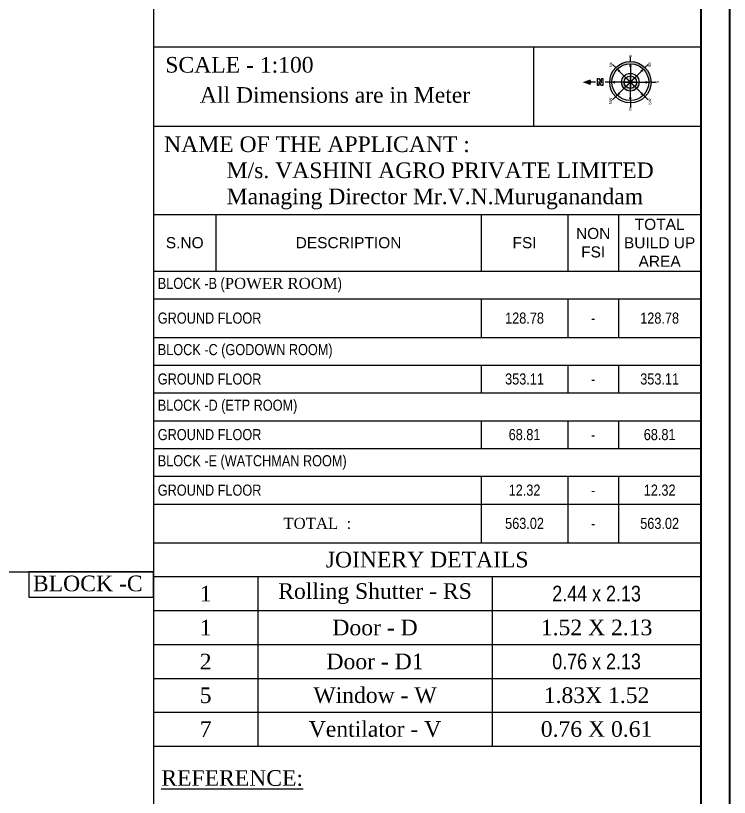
# Model space of a CAD drawing. Header units: metres. Extents: x 7359 to 7957, y 2407 to 2751.
# Drawn here: x 7932.3 to 7957.3, y 2487.24 to 2514.62 of the extents above; entities that cross this region are included whole.
import ezdxf
from ezdxf.enums import TextEntityAlignment as Align

# ---------------------------------------------------------------- set-up
doc = ezdxf.new("R2010")
doc.units = ezdxf.units.M
doc.header["$MEASUREMENT"] = 0
doc.styles.add('DIM', font='swissc.ttf')
doc.styles.add('SA', font='arial.ttf')
doc.styles.get("Standard").update_dxf_attribs({"font": 'arial.ttf', "height": 0.35})
doc.styles.add('TIMES NEW ROMAN', font='times.ttf')

# ---------------------------------------------------------------- blocks, each defined once
blk = doc.blocks.new('*T169')
at = {"color": 0, "linetype": 'ByBlock', "lineweight": -2}
for p, q in [((0, 0), (19.179, 0)), ((0, 0), (0, -7.119)), ((19.179, 0), (19.179, -7.119)), ((0, -1.185), (19.179, -1.185)), ((3.653, -1.185), (3.653, -7.119)), ((11.873, -1.185), (11.873, -7.119)), ((0, -2.375), (19.179, -2.375)), ((0, -3.565), (19.179, -3.565)), ((0, -4.75), (19.179, -4.75)), ((0, -5.934), (19.179, -5.934)), ((0, -7.119), (19.179, -7.119))]:
    blk.add_line(p, q, dxfattribs=at)
at = {"attachment_point": 5}
for s, insert, char_height, width, style in [('JOINERY DETAILS', (9.59, -0.592), 0.54798, 18.72536, 'TIMES NEW ROMAN'), ('1', (1.827, -1.78), 0.548, 3.19927, 'TIMES NEW ROMAN'), ('Rolling Shutter - RS', (7.763, -1.78), 0.54798, 7.76576, 'TIMES NEW ROMAN'), ('2.44 x 2.13', (15.526, -1.78), 0.54798, 6.85246, 'DIM'), ('1', (1.827, -2.97), 0.548, 3.19927, 'TIMES NEW ROMAN'), ('Door - D', (7.763, -2.97), 0.548, 7.76576, 'TIMES NEW ROMAN'), ('{\\fTimes New Roman|b0|i0|c0|p18;1.52 X 2.13}', (15.526, -2.97), 0.54798, 6.85246, 'DIM'), ('2', (1.827, -4.158), 0.548, 3.19927, 'TIMES NEW ROMAN'), ('0.76 x 2.13', (15.526, -4.158), 0.54798, 6.85246, 'DIM'), ('5', (1.827, -5.342), 0.548, 3.19927, 'TIMES NEW ROMAN'), ('{\\fTimes New Roman|b0|i0|c0|p18;Window - W}', (7.763, -5.342), 0.54798, 7.76576, 'DIM'), ('{\\fTimes New Roman|b0|i0|c0|p18;1.83X 1.52}', (15.526, -5.342), 0.54798, 6.85246, 'DIM'), ('7', (1.827, -6.527), 0.548, 3.19927, 'TIMES NEW ROMAN'), ('{\\fTimes New Roman|b0|i0|c0|p18;Ventilator - V}', (7.763, -6.527), 0.54798, 7.76576, 'DIM'), ('{\\fTimes New Roman|b0|i0|c0|p18;0.76 X 0.61}', (15.526, -6.527), 0.54798, 6.85246, 'DIM')]:
    blk.add_mtext(s, dxfattribs=dict(at, insert=insert, char_height=char_height, width=width, style=style))
at = {"color": 0, "insert": (7.763, -4.158), "char_height": 0.548, "width": 7.76576, "attachment_point": 5, "style": 'TIMES NEW ROMAN'}
blk.add_mtext('Door - D1', dxfattribs=at)
blk = doc.blocks.new('TOP NORTH')
at = {"linetype": 'ByBlock', "lineweight": 30}
h = blk.add_hatch(color=256, dxfattribs=at)
h.paths.add_polyline_path([(0, -0.707), (0, -0.793, 1), (0, 0.793), (0, 0.707, -1)])
h.paths.add_polyline_path([(0, 0.24), (0, 0.339, 1), (0, -0.339), (0, -0.24, -1)])
for p, q in [((0, 1.342), (0, 1.491)), ((0, 0.793), (0, 0.961)), ((-0.5, 0.5), (-0.679, 0.679)), ((0, 0.793), (0, 0.707)), ((0, -0.24), (0, 0.707)), ((0.561, 0.561), (0.679, 0.679)), ((0.17, -0.17), (-0.5, 0.5)), ((0.5, 0.5), (-0.17, -0.17)), ((0, 0.24), (0, 0.339)), ((-0.707, 0), (-0.961, 0)), ((-0.707, 0), (0.24, 0)), ((-0.5, -0.5), (0.17, 0.17)), ((0.707, 0), (-0.24, 0)), ((-0.17, 0.17), (0.5, -0.5)), ((0, 0.24), (0, -0.707)), ((0.793, 0), (0.961, 0)), ((0, -0.24), (0, -0.339)), ((-0.5, -0.5), (-0.679, -0.679)), ((0.561, -0.561), (0.679, -0.679)), ((0, -0.793), (0, -0.707)), ((0, -0.793), (0, -0.961))]:
    blk.add_line(p, q, dxfattribs=at)
blk.add_lwpolyline([(-0.024, 1.105), (0.136, 1.105), (0.136, 1.051), (-0.131, 1.051), (-0.131, 1.105), (0.029, 1.212), (-0.131, 1.212), (-0.131, 1.265), (0.136, 1.265), (0.136, 1.212)], close=True, dxfattribs=at)
for radius in [0.793, 0.707, 0.339, 0.24]:
    blk.add_circle((0, 0), radius, dxfattribs=at)
for points in [[(0, 1.83), (-0.106, 1.533), (0, 1.491)], [(0, 1.491), (0.106, 1.533), (0, 1.83)], [(0, 0.707), (0.057, 0.593), (-0.057, 0.593)], [(-0.5, 0.5), (-0.38, 0.46), (-0.46, 0.38)], [(0.5, 0.5), (0.46, 0.38), (0.38, 0.46)], [(-0.707, 0), (-0.593, 0.057), (-0.593, -0.057)], [(0.707, 0), (0.593, -0.057), (0.593, 0.057)], [(-0.5, -0.5), (-0.46, -0.38), (-0.38, -0.46)], [(0, -0.707), (-0.057, -0.593), (0.057, -0.593)], [(0.5, -0.5), (0.38, -0.46), (0.46, -0.38)]]:
    blk.add_solid(points, dxfattribs=at)
at = {"linetype": 'ByBlock', "lineweight": 30, "style": 'SA'}
for s, p in [('NW', (-0.719, 0.708)), ('NE', (0.676, 0.703)), ('W', (-1.027, -0.055)), ('E', (1.01, -0.053)), ('SW', (-0.745, -0.807)), ('SE', (0.672, -0.794)), ('S', (0.002, -1.084))]:
    blk.add_text(s, height=0.109, dxfattribs=at).set_placement(p, align=Align.CENTER)
blk = doc.blocks.new('*T143')
at = {"color": 0, "linetype": 'ByBlock', "lineweight": -2}
for p, q in [((0, 0), (19.179, 0)), ((0, 0), (0, -11.505)), ((2.19, 0), (2.19, -1.99)), ((11.48, 0), (11.48, -1.99)), ((14.524, 0), (14.524, -1.99)), ((16.292, 0), (16.292, -1.99)), ((19.179, 0), (19.179, -11.505)), ((0, -1.99), (19.179, -1.99)), ((0, -2.963), (19.179, -2.963)), ((11.48, -2.963), (11.48, -4.309)), ((14.524, -2.963), (14.524, -4.309)), ((16.292, -2.963), (16.292, -4.309)), ((0, -4.309), (19.179, -4.309)), ((0, -5.282), (19.179, -5.282)), ((11.48, -5.282), (11.48, -6.256)), ((14.524, -5.282), (14.524, -6.256)), ((16.292, -5.282), (16.292, -6.256)), ((0, -6.256), (19.179, -6.256)), ((0, -7.229), (19.179, -7.229)), ((11.48, -7.229), (11.48, -8.203)), ((14.524, -7.229), (14.524, -8.203)), ((16.292, -7.229), (16.292, -8.203)), ((0, -8.203), (19.179, -8.203)), ((0, -9.176), (19.179, -9.176)), ((11.48, -9.176), (11.48, -11.505)), ((14.524, -9.176), (14.524, -11.505)), ((16.292, -9.176), (16.292, -11.505)), ((0, -10.15), (19.179, -10.15)), ((0, -11.505), (19.179, -11.505))]:
    blk.add_line(p, q, dxfattribs=at)
at = {"color": 0, "lineweight": 9, "attachment_point": 5}
for s, insert, char_height, width in [('TOTAL BUILD UP AREA', (17.736, -0.995), 0.38819, 2.58647), ('NON FSI', (15.408, -0.995), 0.3882, 1.46798), ('S.NO', (1.095, -0.995), 0.3882, 1.889), ('DESCRIPTION', (6.835, -0.995), 0.38819, 8.98967), ('FSI ', (13.002, -0.995), 0.3882, 2.74308)]:
    blk.add_mtext(s, dxfattribs=dict(at, insert=insert, char_height=char_height, width=width))
at = {"color": 0, "lineweight": 9, "style": 'DIM'}
for s, insert, char_height, width, attachment_point in [('BLOCK -B ({\\fTimes New Roman|b0|i0|c0|p18;\\C256;POWER ROOM})', (0.15, -2.476), 0.38819, 18.87867, 4), ('GROUND FLOOR', (0.15, -3.636), 0.38819, 11.17929, 4), ('128.78', (13.002, -3.636), 0.3882, 2.74308, 5), ('128.78', (17.736, -3.636), 0.3882, 2.58647, 5), ('-', (15.408, -3.636), 0.388, 1.46798, 5), ('BLOCK -C (GODOWN ROOM)', (0.15, -4.795), 0.38819, 18.87867, 4), ('GROUND FLOOR', (0.15, -5.769), 0.38819, 11.17929, 4), ('353.11', (13.002, -5.769), 0.3882, 2.74308, 5), ('353.11', (17.736, -5.769), 0.3882, 2.58647, 5), ('-', (15.408, -5.769), 0.388, 1.46798, 5), ('BLOCK -D (ETP ROOM)', (0.15, -6.742), 0.38819, 18.87867, 4), ('GROUND FLOOR', (0.15, -7.716), 0.38819, 11.17929, 4), ('68.81', (13.002, -7.716), 0.3882, 2.74308, 5), ('68.81', (17.736, -7.716), 0.3882, 2.58647, 5), ('-', (15.408, -7.716), 0.388, 1.46798, 5), ('BLOCK -E (WATCHMAN ROOM)', (0.15, -8.689), 0.38819, 18.87867, 4), ('GROUND FLOOR', (0.15, -9.663), 0.38819, 11.17929, 4), ('12.32', (13.002, -9.663), 0.3882, 2.74308, 5), ('12.32', (17.736, -9.663), 0.3882, 2.58647, 5), ('-', (15.408, -9.663), 0.388, 1.46798, 5), ('{\\fTimes New Roman|b0|i0|c0|p18;TOTAL  :}', (5.74, -10.827), 0.38819, 11.17929, 5), ('563.02', (13.002, -10.827), 0.3882, 2.74308, 5), ('563.02', (17.736, -10.827), 0.3882, 2.58647, 5), ('-', (15.408, -10.827), 0.388, 1.46798, 5)]:
    blk.add_mtext(s, dxfattribs=dict(at, insert=insert, char_height=char_height, width=width, attachment_point=attachment_point))

msp = doc.modelspace()

# ---------------------------------------------------------------- linework, layer by layer
for p, q in [((7937.12557, 2524.09547), (7937.12557, 2443.09547)), ((7937.12557, 2524.09547), (7937.12557, 2453.80662)), ((7937.12557, 2513.52226), (7956.30486, 2513.52226)), ((7950.43834, 2513.52226), (7950.43834, 2510.75266)), ((7937.12557, 2510.75266), (7956.30486, 2510.75266)), ((7871.43492, 2495.14111), (7937.12557, 2495.14111))]:
    msp.add_line(p, q)
at = {"lineweight": 40}
for points in [[(7957.30486, 2525.09547), (7957.30486, 2442.09547), (7870.43492, 2442.09547), (7870.43492, 2525.09547)], [(7956.30486, 2524.09547), (7956.30486, 2443.09547), (7871.43492, 2443.09547), (7871.43492, 2524.09547)]]:
    msp.add_lwpolyline(points, close=True, dxfattribs=at)
msp.add_lwpolyline([(7937.12557, 2495.14111), (7932.76087, 2495.14111), (7932.76087, 2494.24513), (7937.12557, 2494.24513)], close=True)

# ---------------------------------------------------------------- block references
at = {"xscale": 0.9132994790072102, "yscale": 0.9132994790072102, "zscale": 0.9132994790072102, "rotation": 90}
msp.add_blockref('TOP NORTH', (7953.8347, 2512.28776), dxfattribs=at)
for name, p in [('*T143', (7937.12557, 2507.65866)), ('*T169', (7937.12557, 2496.15345))]:
    msp.add_blockref(name, p)

# ---------------------------------------------------------------- texts
at = {"linetype": 'ByBlock', "ltscale": 5, "char_height": 0.5479797, "attachment_point": 1, "style": 'TIMES NEW ROMAN'}
for s, width, gutter_width, insert in [('SCALE - 1:100', 7.5843253, 0.9133, (7937.53953, 2513.17147)), ('All Dimensions are in Meter', 9.428001, 0.9133, (7938.75239, 2512.11486)), ('NAME OF THE APPLICANT : \\P{\\C0;^IM/s. VASHINI AGRO PRIVATE LIMITED\\P^IManaging Director Mr.V.N.Muruganandam\\P^I^I^I^I^I}', 54.3140432, 1.03258, (7937.49615, 2510.38993)), ('{\\LREFERENCE:}', 4.793882, 0.9133, (7937.39924, 2488.19017))]:
    msp.add_mtext_dynamic_manual_height_columns(s, width=width, gutter_width=gutter_width, heights=[0], dxfattribs=dict(at, insert=insert))
at = {"insert": (7932.89842, 2495.0057), "char_height": 0.5492522, "width": 5.4714139, "attachment_point": 1}
msp.add_mtext('\\A1;{\\fTimes New Roman|b0|i0|c0|p18;BLOCK -C}', dxfattribs=at)

doc.saveas('drawing.dxf')
